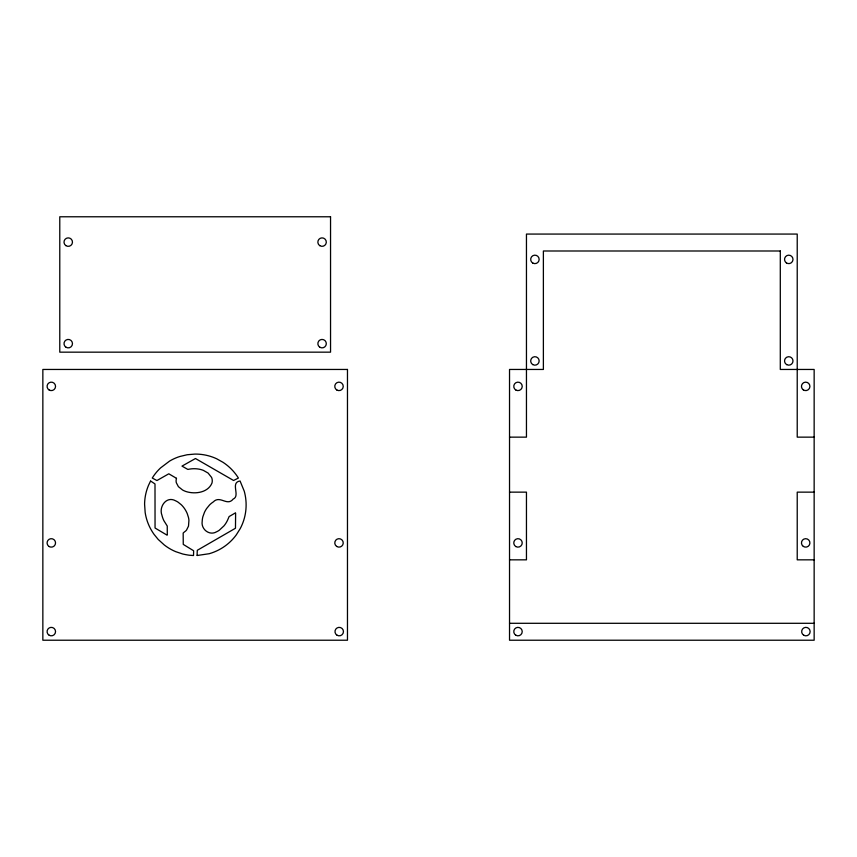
<?xml version="1.0" encoding="UTF-8"?>
<svg xmlns="http://www.w3.org/2000/svg" width="857" height="857" viewBox="0 0 857 857"><rect width="100%" height="100%" fill="white"/><g stroke="black" fill="none" stroke-linecap="round" stroke-linejoin="round"><path stroke-width="1.29" d="M167.286 534.736L167.254 526.177A1.275 1.275 0 0 0 167.072 525.748L163.901 520.713A25.774 25.774 0 0 1 161.93 515.196C158.641 506.83 166.419 495.614 175.599 500.809A18.329 18.329 0 0 1 178.127 502.202L181.213 504.687A26.438 26.438 0 0 1 182.584 506.123A25.764 25.764 0 0 1 185.54 510.204L186.033 511.083A28.206 28.206 0 0 1 187.308 513.793L188.476 517.478A21.382 21.382 0 0 1 188.926 520.37L188.497 526.123L186.537 530.076A8.184 8.184 0 0 1 184.534 531.833L183.173 533.043L183.259 544.399L193.639 550.772L193.521 555.529L189.129 555.207A92.77 92.77 0 0 1 182.777 554.018L175.749 551.672A49.492 49.492 0 0 1 164.308 544.988L158.181 539.417L154.067 534.382A53.52 53.52 0 0 1 152.257 531.661A50.22 50.22 0 0 1 145.165 512.507L144.587 504.152A52.138 52.138 0 0 1 145.411 495.721A50.317 50.317 0 0 1 148.507 485.362L150.521 481.141M235.621 513.086L235.471 528.244L197.292 550.301L197.067 555.132M235.204 513.022L229.119 516.557L227.769 519.728A26.588 26.588 0 0 1 223.966 525.877L219.221 530.29A19.068 19.068 0 0 1 216.585 531.79C209.462 536.107 200.806 529.197 202.198 521.27A22.1 22.1 0 0 1 202.852 516.782L204.48 512.304A29.267 29.267 0 0 1 206.633 508.533L209.579 504.934A22.336 22.336 0 0 1 213.232 501.977C220.067 494.81 227.084 506.755 233.179 499.063C240.699 495.967 229.901 482.47 240.067 480.991L244.245 491.179A51.206 51.206 0 0 1 245.927 509.337A50.167 50.167 0 0 1 240.196 528.662L236.275 534.897A50.627 50.627 0 0 1 221.052 548.641A51.002 51.002 0 0 1 209.194 553.718L197.089 555.507M509.529 437.145L526.455 437.145L526.455 234.068L797.224 234.068L797.224 437.145L814.15 437.145M509.529 492.143L526.455 492.143L526.455 559.835L509.529 559.835M814.15 492.143L797.224 492.143L797.224 559.835L814.15 559.835M509.529 623.296L814.15 623.296M150.628 481.023L154.999 483.959L155.053 528.019L166.986 535.111M176.467 478.313L176.124 480.22A7.874 7.874 0 0 0 176.338 482.748L178.395 486.658L182.552 489.99A21.254 21.254 0 0 0 186.065 491.554C194.946 494.403 207.823 492.775 211.893 483.241A8.206 8.206 0 0 0 212.257 481.056L212.236 480.081A8.334 8.334 0 0 0 211.561 477.403L208.112 473.075L203.388 470.386A23.6 23.6 0 0 0 198.91 469.122L197.067 468.865A27.681 27.681 0 0 0 188.229 469.357L188.058 469.379A1.178 1.178 0 0 1 187.683 469.325L181.984 466.112L195.471 458.516L233.575 480.488L238.407 478.045A51.216 51.216 0 0 0 223.034 462.33L216.639 458.763A50.274 50.274 0 0 0 194.925 454.081L187.18 454.746L179.766 456.513A48.86 48.86 0 0 0 169.59 461.087L160.548 467.933A49.31 49.31 0 0 0 152.267 478.035L156.927 480.541L168.797 473.803L176.467 478.313M330.545 216.778L59.776 216.778L59.776 352.163L330.545 352.163L330.545 216.778M780.298 250.994L543.381 250.994L543.381 369.453L509.529 369.453L509.529 640.222L814.15 640.222L814.15 369.453L780.298 369.453L780.298 250.994M347.471 369.453L42.85 369.453L42.85 640.222L347.471 640.222L347.471 369.453M49.192 390.042A4.231 4.231 0 0 0 55.544 386.378A4.231 4.231 0 0 0 49.192 382.715A4.231 4.231 0 0 0 49.192 390.042M336.887 390.042A4.231 4.231 0 0 0 343.239 386.378A4.231 4.231 0 0 0 336.887 382.715A4.231 4.231 0 0 0 336.887 390.042M49.192 546.573A4.231 4.231 0 0 0 55.544 542.909A4.231 4.231 0 0 0 49.192 539.246A4.231 4.231 0 0 0 49.192 546.573M336.64 546.412A4.231 4.231 0 0 0 343.228 543.209A4.231 4.231 0 0 0 337.155 539.107A4.231 4.231 0 0 0 336.64 546.412M49.192 635.262A4.231 4.231 0 0 0 55.544 631.598A4.231 4.231 0 0 0 49.192 627.935A4.231 4.231 0 0 0 49.192 635.262M337.101 635.262A4.231 4.231 0 0 0 343.453 631.598A4.231 4.231 0 0 0 337.101 627.935A4.231 4.231 0 0 0 337.101 635.262M803.78 635.262A4.231 4.231 0 0 0 810.133 631.598A4.231 4.231 0 0 0 803.78 627.935A4.231 4.231 0 0 0 803.78 635.262M515.882 635.262A4.231 4.231 0 0 0 522.224 631.598A4.231 4.231 0 0 0 515.882 627.935A4.231 4.231 0 0 0 515.882 635.262M803.32 546.412A4.231 4.231 0 0 0 809.908 543.209A4.231 4.231 0 0 0 803.845 539.107A4.231 4.231 0 0 0 803.32 546.412M515.882 546.573A4.231 4.231 0 0 0 522.224 542.909A4.231 4.231 0 0 0 515.882 539.246A4.231 4.231 0 0 0 515.882 546.573M803.32 389.881A4.231 4.231 0 0 0 809.908 386.678A4.231 4.231 0 0 0 803.845 382.576A4.231 4.231 0 0 0 803.32 389.881M515.882 390.042A4.231 4.231 0 0 0 522.224 386.378A4.231 4.231 0 0 0 515.882 382.715A4.231 4.231 0 0 0 515.882 390.042M319.715 245.616A4.231 4.231 0 0 0 326.303 242.413A4.231 4.231 0 0 0 320.239 238.3A4.231 4.231 0 0 0 319.715 245.616M319.715 347.149A4.231 4.231 0 0 0 326.303 343.946A4.231 4.231 0 0 0 320.239 339.843A4.231 4.231 0 0 0 319.715 347.149M66.118 347.31A4.231 4.231 0 0 0 72.47 343.646A4.231 4.231 0 0 0 66.118 339.983A4.231 4.231 0 0 0 66.118 347.31M65.86 245.616A4.231 4.231 0 0 0 72.459 242.413A4.231 4.231 0 0 0 66.385 238.3A4.231 4.231 0 0 0 65.86 245.616M532.797 263.056A4.231 4.231 0 0 0 539.149 259.392A4.231 4.231 0 0 0 532.797 255.729A4.231 4.231 0 0 0 532.797 263.056M532.797 364.6A4.231 4.231 0 0 0 539.149 360.936A4.231 4.231 0 0 0 532.797 357.273A4.231 4.231 0 0 0 532.797 364.6M786.394 262.895A4.231 4.231 0 0 0 792.982 259.692A4.231 4.231 0 0 0 786.919 255.59A4.231 4.231 0 0 0 786.394 262.895M786.651 364.6A4.231 4.231 0 0 0 792.993 360.936A4.231 4.231 0 0 0 786.651 357.273A4.231 4.231 0 0 0 786.651 364.6"/></g></svg>
